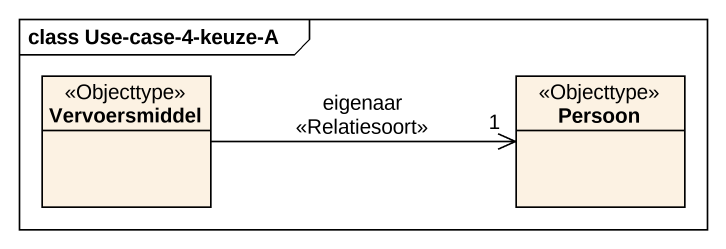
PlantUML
@startuml
mainframe class Use-case-4-keuze-A
hide circle
hide empty members
class Vervoersmiddel <<Objecttype>>
class Persoon <<Objecttype>>
Vervoersmiddel -right-> "1" Persoon : eigenaar\n<<Relatiesoort>>
@enduml
